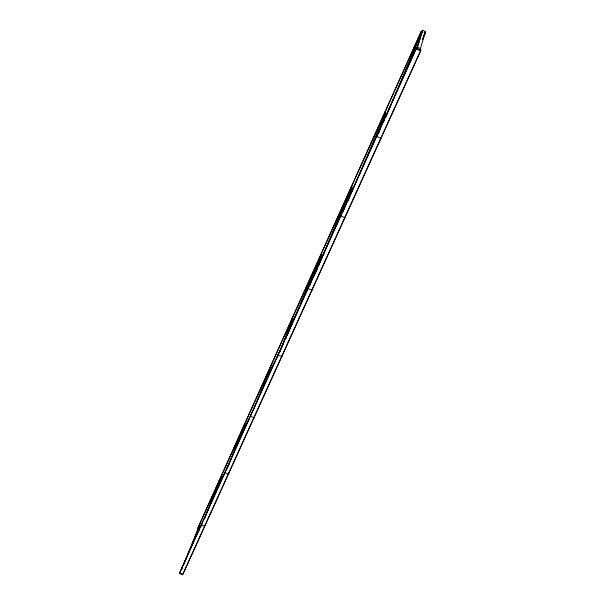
<?xml version="1.0" encoding="UTF-8"?>
<svg xmlns="http://www.w3.org/2000/svg" width="605" height="605" viewBox="0 0 605 605"><rect width="100%" height="100%" fill="white"/><g stroke="black" fill="none" stroke-linecap="round" stroke-linejoin="round"><path stroke-width="0.91" d="M420.641 50.986L420.898 50.033L416.414 48.037L179.413 573.366L182.649 574.75L420.641 50.986L416.134 48.982L416.414 48.037M425.368 33.593L425.587 32.791L422.502 39.612M420.006 50.17L425.413 31.46L422.691 30.25L416.86 48.65M422.683 39.514L423.409 36.897M416.701 49.61L422.691 30.25M197.359 529.284L421.466 30.953L198.206 527.189L197.359 529.284L199.635 530.26M381.362 137.07L380.946 138.356L376.643 136.458L377.081 135.18M378.828 132.971L385.763 112.462M378.148 134.06L384.901 114.163M384.621 113.112L384.992 112.023M345.41 216.204L344.865 217.755L340.759 215.955L341.326 214.404M344.23 208.937L352.201 186.922M343.103 211.432L351.134 189.304M351.097 187.611L351.581 186.287M312.588 288.456L311.93 290.234L308.005 288.509L308.671 286.747M309.813 285.575L320.378 257.556M312.165 279.79L321.361 255.37M282.497 354.696L281.756 356.647L277.99 355.006L278.739 353.07M320.862 254.561L320.287 256.081L321.747 256.717M279.54 352.76L280.554 350.144M281.227 348.404L292.011 320.521M280.16 351.52L281.166 348.911M281.839 347.172L292.926 318.495M292.533 317.542L291.875 319.221L293.281 319.833M251.204 414.085L250.379 416.164L254.002 417.737L254.811 415.643L182.649 574.75M265.595 377.633L266.313 375.818M229.25 471.908L228.38 474.108L224.901 472.611L225.778 470.41M253.374 410.25L266.949 376.038L266.109 377.913M226.905 469.2L227.941 466.606M228.637 464.874L242.537 430.238L228.062 466.538M205.587 523.998L204.671 526.297L201.314 524.86L202.236 522.561M241.206 431.834L241.977 429.905M204.414 518.719L218.745 483.153M204.475 518.788L219.827 480.665L219.101 482.283M219.328 480.234L218.518 482.253L220.394 483.108M181.5 569.744L182.551 567.157M183.254 565.433L198.644 527.704L183.254 565.607M181.5 569.918L182.551 567.331M423.704 35.521L425.171 32.065M347.762 201.253L348.873 198.644M349.009 198.546L385.438 113.067M383.547 122.044L384.659 119.435M385.4 117.695L422.449 30.847L386.035 116.44M285.499 339.042L320.249 257.738M285.469 339.276L286.581 336.675M287.322 334.943L321.043 256.036M313.98 276.19L351.724 187.762M315.901 271.872L317.383 268.393M318.124 266.654L351.883 187.573M199.196 530.048L197.865 529.481L198.743 527.439L201.662 524.149M179.413 573.366L416.134 48.982M424.77 32.874L425.413 31.46M255.197 414.788L420.898 50.033M278.179 355.551L266.064 378.057L274.942 361.956M249.585 418.176L241.69 432.174L249.525 418.91M219.91 480.43L225.423 472.127M219.018 482.518L223.956 475.129M197.865 529.481L201.866 525.08M180.101 573.192L182.226 574.1M421.231 31.755L422.887 32.489M417.737 47.319L420.694 48.642"/></g></svg>
